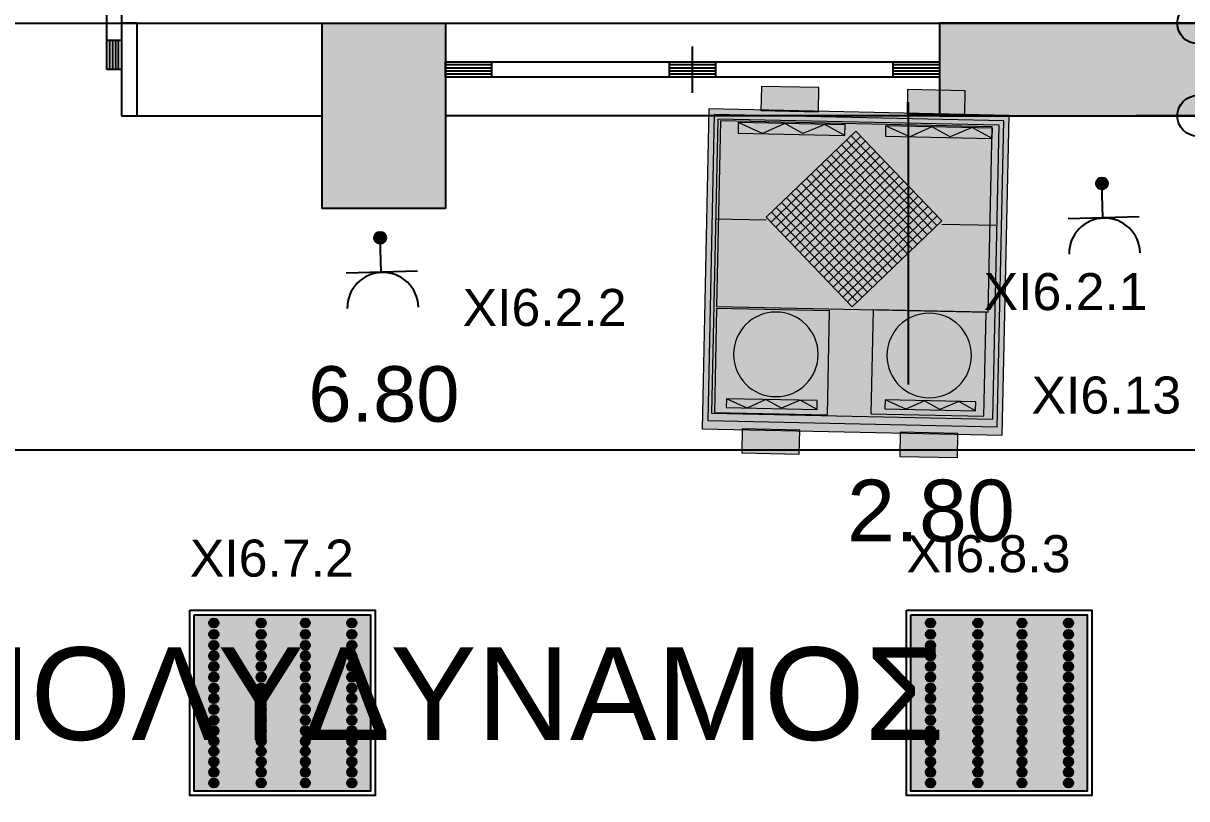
# Model space of a CAD drawing. Header units: metres. Extents: x 0 to 132, y -109 to 310.
# Drawn here: x 17.45 to 21.219, y 22.871 to 25.383 of the extents above; entities that cross this region are included whole.
import ezdxf
from ezdxf.enums import TextEntityAlignment as Align

# ---------------------------------------------------------------- set-up
doc = ezdxf.new("R2010")
doc.units = ezdxf.units.M
doc.header["$LTSCALE"] = 0.036
doc.linetypes.add('DASHDOTX2', pattern=[50.8, 25.4, -12.7, 0, -12.7])
doc.layers.get('0').update_dxf_attribs({"color": 252})
doc.layers.get('Defpoints').update_dxf_attribs({"color": 252})
for name, color, linetype in [('arxitektonika', 254, 'Continuous'), ('DIMBLK', 252, 'Continuous'), ('electext', 20, 'Continuous'), ('HLEK-SYMBOL', 3, 'Continuous'), ('HLEK_FL001_SYMBOLS', 230, 'Continuous'), ('mihanologika text', 20, 'Continuous'), ('Parathira', 252, 'Continuous'), ('SYMBOLA', 160, 'Continuous')]:
    doc.layers.add(name, color=color, linetype=linetype)
doc.layers.add('fan enallaktis', color=162, linetype='Continuous', lineweight=0)
doc.layers.add('fan enallaktis hatch', color=141, linetype='Continuous', lineweight=0)
doc.styles.add('COMU-N', font='arial.ttf')
doc.styles.get("Standard").update_dxf_attribs({"font": 'arial.ttf'})
doc.dimstyles.new('CADWDOT', dxfattribs={"dimscale": 0.1, "dimtxt": 1.8, "dimasz": 0.08, "dimexe": 2, "dimexo": 0, "dimgap": 0.09, "dimtad": 0, "dimrnd": 0.001, "dimzin": 0, "dimdsep": 46, "dimtxsty": 'Standard', "dimblk1": 'ARTDIM', "dimblk2": 'ARTDIM', "dimsah": 1, "dimcen": 0.09, "dimdle": 0.05, "dimse1": 1, "dimse2": 1, "dimadec": 0, "dimazin": 0, "dimtfac": 1, "dimtmove": 0, "dimatfit": 3, "dimldrblk": 'ARTDIM', "dimfxl": 2, "dimtvp": 0.9999, "dimtolj": 1, "dimtzin": 0, "dimarcsym": 0})

# ---------------------------------------------------------------- blocks, each defined once
blk = doc.blocks.new('A$C30105C54')
at = {"layer": 'Parathira'}
for p, q in [((0.05, 0.8), (0.05, -0.15)), ((0.0595, 0.705), (0.0595, 0.8)), ((0.069, 0.705), (0.069, 0.7998)), ((0.0785, 0.705), (0.0785, 0.7996)), ((0.088, 0.705), (0.088, 0.7992)), ((0.0975, -0.15), (0.0975, 0.7988)), ((1.9025, -0.15), (1.9025, 0.7988)), ((1.912, 0.705), (1.912, 0.7992)), ((1.9215, 0.705), (1.9215, 0.7996)), ((1.931, 0.705), (1.931, 0.7998)), ((1.9405, 0.705), (1.9405, 0.8)), ((1.95, 0.8), (1.95, -0.15)), ((0.0975, 0.705), (0.05, 0.705)), ((1.9025, 0.705), (1.95, 0.705)), ((0, 0), (0.05, 0)), ((0.05, 0), (0.05, -0.3)), ((1.95, 0), (1.95, -0.3)), ((2, 0), (1.95, 0)), ((0.0975, -0.055), (0.05, -0.055)), ((0.0595, -0.15), (0.0595, -0.055)), ((0.069, -0.15), (0.069, -0.055)), ((0.0785, -0.15), (0.0785, -0.055)), ((0.088, -0.15), (0.088, -0.055)), ((1.9025, -0.055), (1.95, -0.055)), ((1.912, -0.15), (1.912, -0.055)), ((1.9215, -0.15), (1.9215, -0.055)), ((1.931, -0.15), (1.931, -0.055)), ((1.9405, -0.15), (1.9405, -0.055)), ((0.05, -0.15), (0.0975, -0.15)), ((1.95, -0.15), (1.9025, -0.15)), ((0.05, -0.3), (0, -0.3)), ((1.95, -0.3), (2, -0.3))]:
    blk.add_line(p, q, dxfattribs=at)
for centre, start, end in [((0.05, -0.15), 0, 90), ((1.95, -0.15), 90, 180)]:
    blk.add_arc(centre, 0.95, start, end, dxfattribs=at)
blk = doc.blocks.new('ARTDIM')
at = {"layer": 'DIMBLK'}
for p, q in [((0, -24.9975), (0, 24.9975)), ((-24.9975, 0), (24.9975, 0))]:
    blk.add_line(p, q, dxfattribs=at)
blk.add_circle((0, 0), 8.25, dxfattribs=at)
blk = doc.blocks.new('*D300')
at = {"layer": 'arxitektonika', "color": 0, "lineweight": -2}
blk.add_line((15.2262, 24.0007), (22.0102, 24.0007), dxfattribs=at)
at = {"layer": 'Defpoints', "color": 0, "transparency": 16777216}
for p in [(15.2182, 25.083), (22.0182, 25.083), (22.0182, 24.0007)]:
    blk.add_point(p, dxfattribs=at)
at = {"layer": 'arxitektonika', "color": 0, "lineweight": -2, "xscale": 0.008, "yscale": 0.008, "zscale": 0.008, "rotation": 180}
blk.add_blockref('ARTDIM', (15.2182, 24.0007), dxfattribs=at)
at = {"layer": 'arxitektonika', "color": 0, "lineweight": -2, "xscale": 0.008, "yscale": 0.008, "zscale": 0.008}
blk.add_blockref('ARTDIM', (22.0182, 24.0007), dxfattribs=at)
at = {"layer": 'arxitektonika', "color": 0, "insert": (18.6182, 24.1807), "char_height": 0.18, "attachment_point": 5}
blk.add_mtext('\\A1;6.80', dxfattribs=at)
blk = doc.blocks.new('*D302')
at = {"layer": 'arxitektonika', "color": 0, "lineweight": -2}
for p, q in [((21.2544, 25.383), (21.2544, 25.9576)), ((21.2544, 25.091), (21.2544, 25.375))]:
    blk.add_line(p, q, dxfattribs=at)
at = {"layer": 'Defpoints', "color": 0, "transparency": 16777216}
for p in [(21.2544, 25.383), (21.4792, 25.383), (21.4792, 25.083)]:
    blk.add_point(p, dxfattribs=at)
at = {"layer": 'arxitektonika', "color": 0, "lineweight": -2, "xscale": 0.008, "yscale": 0.008, "zscale": 0.008}
for p, rotation in [((21.2544, 25.383), 90), ((21.2544, 25.083), 270)]:
    blk.add_blockref('ARTDIM', p, dxfattribs=dict(at, rotation=rotation))
at = {"layer": 'arxitektonika', "color": 0, "insert": (21.0745, 25.6743), "char_height": 0.18, "attachment_point": 5, "rotation": 90}
blk.add_mtext('\\A1;0.30', dxfattribs=at)
blk = doc.blocks.new('*D303')
at = {"layer": 'arxitektonika', "color": 0, "lineweight": -2}
blk.add_line((21.2544, 25.075), (21.2544, 17.891), dxfattribs=at)
at = {"layer": 'Defpoints', "color": 0, "transparency": 16777216}
for p in [(20.7292, 25.083), (20.6292, 17.883), (21.2544, 17.883)]:
    blk.add_point(p, dxfattribs=at)
at = {"layer": 'arxitektonika', "color": 0, "lineweight": -2, "xscale": 0.008, "yscale": 0.008, "zscale": 0.008}
for p, rotation in [((21.2544, 25.083), 90), ((21.2544, 17.883), 270)]:
    blk.add_blockref('ARTDIM', p, dxfattribs=dict(at, rotation=rotation))
at = {"layer": 'arxitektonika', "color": 0, "insert": (21.0745, 21.483), "char_height": 0.18, "attachment_point": 5, "rotation": 90}
blk.add_mtext('\\A1;7.20', dxfattribs=at)
blk = doc.blocks.new('gJ6_a14')
at = {"linetype": 'Continuous'}
for p, q in [((-0.1176, 0.1119), (0.113, 0.1119)), ((0, 0.1119), (0, 0))]:
    blk.add_line(p, q, dxfattribs=at)
blk.add_arc((-0.0023, 0.2279), 0.1153, 180, 358.9566, dxfattribs=at)
blk = doc.blocks.new('*X789')
at = {"color": 0}
for p, q in [((15.598, 2.587), (15.737, 2.727)), ((15.598, 2.622), (15.702, 2.727)), ((15.605, 2.559), (15.765, 2.719)), ((15.609, 2.652), (15.618, 2.66)), ((15.617, 2.536), (15.789, 2.707)), ((15.623, 2.665), (15.631, 2.674)), ((15.633, 2.516), (15.808, 2.691)), ((15.636, 2.678), (15.645, 2.687)), ((15.64, 2.647), (15.649, 2.656)), ((15.649, 2.691), (15.658, 2.7)), ((15.653, 2.501), (15.824, 2.672)), ((15.654, 2.66), (15.662, 2.669)), ((15.662, 2.705), (15.671, 2.714)), ((15.667, 2.674), (15.676, 2.683)), ((15.676, 2.718), (15.678, 2.721)), ((15.68, 2.687), (15.689, 2.696)), ((15.685, 2.656), (15.693, 2.665)), ((15.693, 2.7), (15.702, 2.709)), ((15.698, 2.669), (15.707, 2.678)), ((15.707, 2.714), (15.715, 2.722)), ((15.711, 2.683), (15.72, 2.691)), ((15.715, 2.652), (15.724, 2.66)), ((15.72, 2.727), (15.721, 2.728)), ((15.724, 2.696), (15.733, 2.705)), ((15.729, 2.665), (15.738, 2.674)), ((15.738, 2.709), (15.746, 2.718)), ((15.742, 2.678), (15.751, 2.687)), ((15.746, 2.647), (15.755, 2.656)), ((15.751, 2.722), (15.752, 2.724)), ((15.755, 2.691), (15.764, 2.7)), ((15.76, 2.66), (15.768, 2.669)), ((15.768, 2.705), (15.777, 2.714)), ((15.773, 2.674), (15.782, 2.683)), ((15.786, 2.687), (15.795, 2.696)), ((15.791, 2.656), (15.799, 2.665)), ((15.804, 2.669), (15.813, 2.678)), ((15.822, 2.652), (15.83, 2.66)), ((15.601, 2.607), (15.609, 2.616)), ((15.604, 2.646), (15.605, 2.647)), ((15.605, 2.577), (15.614, 2.585)), ((15.611, 2.547), (15.618, 2.554)), ((15.614, 2.621), (15.623, 2.63)), ((15.618, 2.59), (15.627, 2.599)), ((15.623, 2.559), (15.631, 2.568)), ((15.627, 2.634), (15.636, 2.643)), ((15.627, 2.528), (15.636, 2.537)), ((15.631, 2.603), (15.64, 2.612)), ((15.636, 2.572), (15.645, 2.581)), ((15.64, 2.541), (15.649, 2.55)), ((15.645, 2.616), (15.654, 2.625)), ((15.645, 2.51), (15.654, 2.519)), ((15.649, 2.585), (15.658, 2.594)), ((15.654, 2.554), (15.662, 2.563)), ((15.658, 2.63), (15.667, 2.638)), ((15.658, 2.523), (15.667, 2.532)), ((15.662, 2.599), (15.671, 2.607)), ((15.664, 2.494), (15.671, 2.501)), ((15.667, 2.568), (15.676, 2.577)), ((15.671, 2.643), (15.68, 2.652)), ((15.671, 2.537), (15.68, 2.546)), ((15.676, 2.489), (15.836, 2.648)), ((15.676, 2.612), (15.685, 2.621)), ((15.676, 2.506), (15.685, 2.515)), ((15.68, 2.581), (15.689, 2.59)), ((15.685, 2.55), (15.693, 2.559)), ((15.689, 2.625), (15.698, 2.634)), ((15.689, 2.519), (15.698, 2.528)), ((15.693, 2.594), (15.702, 2.603)), ((15.693, 2.488), (15.702, 2.497)), ((15.698, 2.563), (15.707, 2.572)), ((15.702, 2.638), (15.711, 2.647)), ((15.702, 2.532), (15.711, 2.541)), ((15.705, 2.482), (15.843, 2.62)), ((15.707, 2.607), (15.715, 2.616)), ((15.707, 2.501), (15.715, 2.51)), ((15.711, 2.577), (15.72, 2.585)), ((15.715, 2.546), (15.724, 2.554)), ((15.72, 2.621), (15.729, 2.63)), ((15.72, 2.515), (15.729, 2.523)), ((15.724, 2.59), (15.733, 2.599)), ((15.724, 2.484), (15.733, 2.493)), ((15.729, 2.559), (15.738, 2.568)), ((15.733, 2.634), (15.742, 2.643)), ((15.733, 2.528), (15.742, 2.537)), ((15.738, 2.603), (15.746, 2.612)), ((15.738, 2.497), (15.746, 2.506)), ((15.741, 2.482), (15.842, 2.584)), ((15.742, 2.572), (15.751, 2.581)), ((15.746, 2.541), (15.755, 2.55)), ((15.751, 2.616), (15.76, 2.625)), ((15.751, 2.51), (15.76, 2.519)), ((15.755, 2.585), (15.764, 2.594)), ((15.76, 2.554), (15.768, 2.563)), ((15.764, 2.63), (15.773, 2.638)), ((15.764, 2.523), (15.773, 2.532)), ((15.768, 2.599), (15.777, 2.607)), ((15.768, 2.493), (15.777, 2.501)), ((15.773, 2.568), (15.782, 2.577)), ((15.777, 2.643), (15.786, 2.652)), ((15.777, 2.537), (15.786, 2.546)), ((15.782, 2.612), (15.791, 2.621)), ((15.782, 2.506), (15.791, 2.515)), ((15.786, 2.581), (15.795, 2.59)), ((15.791, 2.55), (15.799, 2.559)), ((15.795, 2.625), (15.804, 2.634)), ((15.795, 2.519), (15.804, 2.528)), ((15.799, 2.594), (15.808, 2.603)), ((15.804, 2.563), (15.813, 2.572)), ((15.808, 2.638), (15.817, 2.647)), ((15.808, 2.532), (15.817, 2.541)), ((15.813, 2.607), (15.822, 2.616)), ((15.817, 2.577), (15.826, 2.585)), ((15.822, 2.546), (15.83, 2.554)), ((15.826, 2.621), (15.835, 2.63)), ((15.83, 2.59), (15.839, 2.599)), ((15.835, 2.559), (15.835, 2.56)), ((15.839, 2.634), (15.84, 2.635)), ((15.844, 2.603), (15.844, 2.603))]:
    blk.add_line(p, q, dxfattribs=at)
blk = doc.blocks.new('GJ6_A78')
at = {"layer": 'HLEK-SYMBOL', "color": 0, "linetype": 'Continuous'}
blk.add_circle((0, 0), 0.0989, dxfattribs=at)
at = {"layer": 'HLEK-SYMBOL', "color": 0, "xscale": 0.8, "yscale": 0.8, "zscale": 0.8}
blk.add_blockref('*X789', (-12.576, -2.084), dxfattribs=at)
blk = doc.blocks.new('priza')
at = {"layer": 'HLEK_FL001_SYMBOLS', "xscale": 0.1951472641207488, "yscale": 0.1951472641207488, "zscale": 0.1951472641207488}
blk.add_blockref('GJ6_A78', (87.4, -100.4953), dxfattribs=at)
at = {"layer": 'HLEK_FL001_SYMBOLS', "rotation": 180}
blk.add_blockref('gJ6_a14', (87.4, -100.4952), dxfattribs=at)
blk = doc.blocks.new('panel led 4x16W 60x60cm acrylic')
at = {"layer": 'HLEK_FL001_SYMBOLS', "linetype": 'Continuous', "lineweight": 0}
h = blk.add_hatch(color=201, dxfattribs=at)
h.dxf.hatch_style = 1
h.paths.add_polyline_path([(45.4184, 65.5575), (45.4184, 64.9863), (45.9896, 64.9863), (45.9896, 65.5575)])
h.paths.add_polyline_path([(45.6208, 65.3554, -1), (45.6508, 65.3554, -1)], flags=16)
h.paths.add_polyline_path([(45.6208, 65.3904, -1), (45.6508, 65.3904, -1)], flags=16)
h.paths.add_polyline_path([(45.7936, 65.3554, -1), (45.7636, 65.3554, -1)], flags=16)
h.paths.add_polyline_path([(45.7636, 65.3904, -1), (45.7936, 65.3904, -1)], flags=16)
h.paths.add_polyline_path([(45.6508, 65.3202, -1), (45.6208, 65.3202, -1)], flags=16)
h.paths.add_polyline_path([(45.7936, 65.3202, -1), (45.7636, 65.3202, -1)], flags=16)
h.paths.add_polyline_path([(45.6208, 65.4249, -1), (45.6508, 65.4249, -1)], flags=16)
h.paths.add_polyline_path([(45.7636, 65.4249, -1), (45.7936, 65.4249, -1)], flags=16)
h.paths.add_polyline_path([(45.6508, 65.2864, -1), (45.6208, 65.2864, -1)], flags=16)
h.paths.add_polyline_path([(45.7936, 65.2864, -1), (45.7636, 65.2864, -1)], flags=16)
h.paths.add_polyline_path([(45.6208, 65.4586, -1), (45.6508, 65.4586, -1)], flags=16)
h.paths.add_polyline_path([(45.7636, 65.4586, -1), (45.7936, 65.4586, -1)], flags=16)
h.paths.add_polyline_path([(45.6508, 65.2511, -1), (45.6208, 65.2511, -1)], flags=16)
h.paths.add_polyline_path([(45.7936, 65.2511, -1), (45.7636, 65.2511, -1)], flags=16)
h.paths.add_polyline_path([(45.6208, 65.4943, -1), (45.6508, 65.4943, -1)], flags=16)
h.paths.add_polyline_path([(45.7636, 65.4943, -1), (45.7936, 65.4943, -1)], flags=16)
h.paths.add_polyline_path([(45.6508, 65.2158, -1), (45.6208, 65.2158, -1)], flags=16)
h.paths.add_polyline_path([(45.7936, 65.2158, -1), (45.7636, 65.2158, -1)], flags=16)
h.paths.add_polyline_path([(45.6208, 65.531, -1), (45.6508, 65.531, -1)], flags=16)
h.paths.add_polyline_path([(45.7636, 65.531, -1), (45.7936, 65.531, -1)], flags=16)
h.paths.add_polyline_path([(45.6508, 65.1817, -1), (45.6208, 65.1817, -1)], flags=16)
h.paths.add_polyline_path([(45.7936, 65.1817, -1), (45.7636, 65.1817, -1)], flags=16)
h.paths.add_polyline_path([(45.4672, 65.3554, -1), (45.4972, 65.3554, -1)], flags=16)
h.paths.add_polyline_path([(45.4672, 65.3904, -1), (45.4972, 65.3904, -1)], flags=16)
h.paths.add_polyline_path([(45.4972, 65.3202, -1), (45.4672, 65.3202, -1)], flags=16)
h.paths.add_polyline_path([(45.6508, 65.1482, -1), (45.6208, 65.1482, -1)], flags=16)
h.paths.add_polyline_path([(45.9441, 65.3554, -1), (45.9141, 65.3554, -1)], flags=16)
h.paths.add_polyline_path([(45.9441, 65.3904, -1), (45.9141, 65.3904, -1)], flags=16)
h.paths.add_polyline_path([(45.7936, 65.1482, -1), (45.7636, 65.1482, -1)], flags=16)
h.paths.add_polyline_path([(45.4672, 65.4249, -1), (45.4972, 65.4249, -1)], flags=16)
h.paths.add_polyline_path([(45.9441, 65.3202, -1), (45.9141, 65.3202, -1)], flags=16)
h.paths.add_polyline_path([(45.4972, 65.2864, -1), (45.4672, 65.2864, -1)], flags=16)
h.paths.add_polyline_path([(45.9141, 65.4249, -1), (45.9441, 65.4249, -1)], flags=16)
h.paths.add_polyline_path([(45.9441, 65.2864, -1), (45.9141, 65.2864, -1)], flags=16)
h.paths.add_polyline_path([(45.4672, 65.4586, -1), (45.4972, 65.4586, -1)], flags=16)
h.paths.add_polyline_path([(45.9141, 65.4586, -1), (45.9441, 65.4586, -1)], flags=16)
h.paths.add_polyline_path([(45.4972, 65.2511, -1), (45.4672, 65.2511, -1)], flags=16)
h.paths.add_polyline_path([(45.9441, 65.2511, -1), (45.9141, 65.2511, -1)], flags=16)
h.paths.add_polyline_path([(45.4672, 65.4943, -1), (45.4972, 65.4943, -1)], flags=16)
h.paths.add_polyline_path([(45.6508, 65.1152, -1), (45.6208, 65.1152, -1)], flags=16)
h.paths.add_polyline_path([(45.7936, 65.1152, -1), (45.7636, 65.1152, -1)], flags=16)
h.paths.add_polyline_path([(45.9141, 65.4943, -1), (45.9441, 65.4943, -1)], flags=16)
h.paths.add_polyline_path([(45.4972, 65.2158, -1), (45.4672, 65.2158, -1)], flags=16)
h.paths.add_polyline_path([(45.9441, 65.2158, -1), (45.9141, 65.2158, -1)], flags=16)
h.paths.add_polyline_path([(45.4672, 65.531, -1), (45.4972, 65.531, -1)], flags=16)
h.paths.add_polyline_path([(45.9141, 65.531, -1), (45.9441, 65.531, -1)], flags=16)
h.paths.add_polyline_path([(45.4972, 65.1817, -1), (45.4672, 65.1817, -1)], flags=16)
h.paths.add_polyline_path([(45.9441, 65.1817, -1), (45.9141, 65.1817, -1)], flags=16)
h.paths.add_polyline_path([(45.6508, 65.0811, -1), (45.6208, 65.0811, -1)], flags=16)
h.paths.add_polyline_path([(45.7936, 65.0811, -1), (45.7636, 65.0811, -1)], flags=16)
h.paths.add_polyline_path([(45.4972, 65.1482, -1), (45.4672, 65.1482, -1)], flags=16)
h.paths.add_polyline_path([(45.9441, 65.1482, -1), (45.9141, 65.1482, -1)], flags=16)
h.paths.add_polyline_path([(45.6508, 65.048, -1), (45.6208, 65.048, -1)], flags=16)
h.paths.add_polyline_path([(45.7936, 65.048, -1), (45.7636, 65.048, -1)], flags=16)
h.paths.add_polyline_path([(45.4972, 65.1152, -1), (45.4672, 65.1152, -1)], flags=16)
h.paths.add_polyline_path([(45.9441, 65.1152, -1), (45.9141, 65.1152, -1)], flags=16)
h.paths.add_polyline_path([(45.6508, 65.0128, -1), (45.6208, 65.0128, -1)], flags=16)
h.paths.add_polyline_path([(45.4972, 65.0811, -1), (45.4672, 65.0811, -1)], flags=16)
h.paths.add_polyline_path([(45.7936, 65.0128, -1), (45.7636, 65.0128, -1)], flags=16)
h.paths.add_polyline_path([(45.9441, 65.0811, -1), (45.9141, 65.0811, -1)], flags=16)
h.paths.add_polyline_path([(45.4972, 65.048, -1), (45.4672, 65.048, -1)], flags=16)
h.paths.add_polyline_path([(45.9441, 65.048, -1), (45.9141, 65.048, -1)], flags=16)
h.paths.add_polyline_path([(45.4972, 65.0128, -1), (45.4672, 65.0128, -1)], flags=16)
h.paths.add_polyline_path([(45.9441, 65.0128, -1), (45.9141, 65.0128, -1)], flags=16)
h = blk.add_hatch(color=11, dxfattribs=at)
h.dxf.hatch_style = 1
h.paths.add_polyline_path([(45.4972, 65.531, 1), (45.4672, 65.531, 1)])
h = blk.add_hatch(color=11, dxfattribs=at)
h.dxf.hatch_style = 1
h.paths.add_polyline_path([(45.4972, 65.4943, 1), (45.4672, 65.4943, 1)])
h = blk.add_hatch(color=11, dxfattribs=at)
h.dxf.hatch_style = 1
h.paths.add_polyline_path([(45.6508, 65.531, 1), (45.6208, 65.531, 1)])
h = blk.add_hatch(color=11, dxfattribs=at)
h.dxf.hatch_style = 1
h.paths.add_polyline_path([(45.6508, 65.4943, 1), (45.6208, 65.4943, 1)])
h = blk.add_hatch(color=11, dxfattribs=at)
h.dxf.hatch_style = 1
h.paths.add_polyline_path([(45.7936, 65.531, 1), (45.7636, 65.531, 1)])
h = blk.add_hatch(color=11, dxfattribs=at)
h.dxf.hatch_style = 1
h.paths.add_polyline_path([(45.7936, 65.4943, 1), (45.7636, 65.4943, 1)])
h = blk.add_hatch(color=11, dxfattribs=at)
h.dxf.hatch_style = 1
h.paths.add_polyline_path([(45.9441, 65.531, 1), (45.9141, 65.531, 1)])
h = blk.add_hatch(color=11, dxfattribs=at)
h.dxf.hatch_style = 1
h.paths.add_polyline_path([(45.9441, 65.4943, 1), (45.9141, 65.4943, 1)])
h = blk.add_hatch(color=11, dxfattribs=at)
h.dxf.hatch_style = 1
h.paths.add_polyline_path([(45.4972, 65.4586, 1), (45.4672, 65.4586, 1)])
h = blk.add_hatch(color=11, dxfattribs=at)
h.dxf.hatch_style = 1
h.paths.add_polyline_path([(45.6508, 65.4586, 1), (45.6208, 65.4586, 1)])
h = blk.add_hatch(color=11, dxfattribs=at)
h.dxf.hatch_style = 1
h.paths.add_polyline_path([(45.7936, 65.4586, 1), (45.7636, 65.4586, 1)])
h = blk.add_hatch(color=11, dxfattribs=at)
h.dxf.hatch_style = 1
h.paths.add_polyline_path([(45.9441, 65.4586, 1), (45.9141, 65.4586, 1)])
h = blk.add_hatch(color=11, dxfattribs=at)
h.dxf.hatch_style = 1
h.paths.add_polyline_path([(45.4972, 65.4249, 1), (45.4672, 65.4249, 1)])
h = blk.add_hatch(color=11, dxfattribs=at)
h.dxf.hatch_style = 1
h.paths.add_polyline_path([(45.6508, 65.4249, 1), (45.6208, 65.4249, 1)])
h = blk.add_hatch(color=11, dxfattribs=at)
h.dxf.hatch_style = 1
h.paths.add_polyline_path([(45.7936, 65.4249, 1), (45.7636, 65.4249, 1)])
h = blk.add_hatch(color=11, dxfattribs=at)
h.dxf.hatch_style = 1
h.paths.add_polyline_path([(45.9441, 65.4249, 1), (45.9141, 65.4249, 1)])
h = blk.add_hatch(color=11, dxfattribs=at)
h.dxf.hatch_style = 1
h.paths.add_polyline_path([(45.4972, 65.3904, 1), (45.4672, 65.3904, 1)])
h = blk.add_hatch(color=11, dxfattribs=at)
h.dxf.hatch_style = 1
h.paths.add_polyline_path([(45.6508, 65.3904, 1), (45.6208, 65.3904, 1)])
h = blk.add_hatch(color=11, dxfattribs=at)
h.dxf.hatch_style = 1
h.paths.add_polyline_path([(45.7936, 65.3904, 1), (45.7636, 65.3904, 1)])
h = blk.add_hatch(color=11, dxfattribs=at)
h.dxf.hatch_style = 1
h.paths.add_polyline_path([(45.9441, 65.3904, 1), (45.9141, 65.3904, 1)])
h = blk.add_hatch(color=11, dxfattribs=at)
h.dxf.hatch_style = 1
h.paths.add_polyline_path([(45.4972, 65.3554, 1), (45.4672, 65.3554, 1)])
h = blk.add_hatch(color=11, dxfattribs=at)
h.dxf.hatch_style = 1
h.paths.add_polyline_path([(45.6508, 65.3554, 1), (45.6208, 65.3554, 1)])
h = blk.add_hatch(color=11, dxfattribs=at)
h.dxf.hatch_style = 1
h.paths.add_polyline_path([(45.7936, 65.3554, 1), (45.7636, 65.3554, 1)])
h = blk.add_hatch(color=11, dxfattribs=at)
h.dxf.hatch_style = 1
h.paths.add_polyline_path([(45.9441, 65.3554, 1), (45.9141, 65.3554, 1)])
h = blk.add_hatch(color=11, dxfattribs=at)
h.dxf.hatch_style = 1
h.paths.add_polyline_path([(45.4972, 65.3202, 1), (45.4672, 65.3202, 1)])
h = blk.add_hatch(color=11, dxfattribs=at)
h.dxf.hatch_style = 1
h.paths.add_polyline_path([(45.6508, 65.3202, 1), (45.6208, 65.3202, 1)])
h = blk.add_hatch(color=11, dxfattribs=at)
h.dxf.hatch_style = 1
h.paths.add_polyline_path([(45.7936, 65.3202, 1), (45.7636, 65.3202, 1)])
h = blk.add_hatch(color=11, dxfattribs=at)
h.dxf.hatch_style = 1
h.paths.add_polyline_path([(45.9441, 65.3202, 1), (45.9141, 65.3202, 1)])
h = blk.add_hatch(color=11, dxfattribs=at)
h.dxf.hatch_style = 1
h.paths.add_polyline_path([(45.4972, 65.2864, 1), (45.4672, 65.2864, 1)])
h = blk.add_hatch(color=11, dxfattribs=at)
h.dxf.hatch_style = 1
h.paths.add_polyline_path([(45.6508, 65.2864, 1), (45.6208, 65.2864, 1)])
h = blk.add_hatch(color=11, dxfattribs=at)
h.dxf.hatch_style = 1
h.paths.add_polyline_path([(45.7936, 65.2864, 1), (45.7636, 65.2864, 1)])
h = blk.add_hatch(color=11, dxfattribs=at)
h.dxf.hatch_style = 1
h.paths.add_polyline_path([(45.9441, 65.2864, 1), (45.9141, 65.2864, 1)])
h = blk.add_hatch(color=11, dxfattribs=at)
h.dxf.hatch_style = 1
h.paths.add_polyline_path([(45.4972, 65.2511, 1), (45.4672, 65.2511, 1)])
h = blk.add_hatch(color=11, dxfattribs=at)
h.dxf.hatch_style = 1
h.paths.add_polyline_path([(45.6508, 65.2511, 1), (45.6208, 65.2511, 1)])
h = blk.add_hatch(color=11, dxfattribs=at)
h.dxf.hatch_style = 1
h.paths.add_polyline_path([(45.7936, 65.2511, 1), (45.7636, 65.2511, 1)])
h = blk.add_hatch(color=11, dxfattribs=at)
h.dxf.hatch_style = 1
h.paths.add_polyline_path([(45.9441, 65.2511, 1), (45.9141, 65.2511, 1)])
h = blk.add_hatch(color=11, dxfattribs=at)
h.dxf.hatch_style = 1
h.paths.add_polyline_path([(45.4972, 65.2158, 1), (45.4672, 65.2158, 1)])
h = blk.add_hatch(color=11, dxfattribs=at)
h.dxf.hatch_style = 1
h.paths.add_polyline_path([(45.6508, 65.2158, 1), (45.6208, 65.2158, 1)])
h = blk.add_hatch(color=11, dxfattribs=at)
h.dxf.hatch_style = 1
h.paths.add_polyline_path([(45.7936, 65.2158, 1), (45.7636, 65.2158, 1)])
h = blk.add_hatch(color=11, dxfattribs=at)
h.dxf.hatch_style = 1
h.paths.add_polyline_path([(45.9441, 65.2158, 1), (45.9141, 65.2158, 1)])
h = blk.add_hatch(color=11, dxfattribs=at)
h.dxf.hatch_style = 1
h.paths.add_polyline_path([(45.4972, 65.1817, 1), (45.4672, 65.1817, 1)])
h = blk.add_hatch(color=11, dxfattribs=at)
h.dxf.hatch_style = 1
h.paths.add_polyline_path([(45.6508, 65.1817, 1), (45.6208, 65.1817, 1)])
h = blk.add_hatch(color=11, dxfattribs=at)
h.dxf.hatch_style = 1
h.paths.add_polyline_path([(45.7936, 65.1817, 1), (45.7636, 65.1817, 1)])
h = blk.add_hatch(color=11, dxfattribs=at)
h.dxf.hatch_style = 1
h.paths.add_polyline_path([(45.9441, 65.1817, 1), (45.9141, 65.1817, 1)])
h = blk.add_hatch(color=11, dxfattribs=at)
h.dxf.hatch_style = 1
h.paths.add_polyline_path([(45.4972, 65.1482, 1), (45.4672, 65.1482, 1)])
h = blk.add_hatch(color=11, dxfattribs=at)
h.dxf.hatch_style = 1
h.paths.add_polyline_path([(45.6508, 65.1482, 1), (45.6208, 65.1482, 1)])
h = blk.add_hatch(color=11, dxfattribs=at)
h.dxf.hatch_style = 1
h.paths.add_polyline_path([(45.7936, 65.1482, 1), (45.7636, 65.1482, 1)])
h = blk.add_hatch(color=11, dxfattribs=at)
h.dxf.hatch_style = 1
h.paths.add_polyline_path([(45.9441, 65.1482, 1), (45.9141, 65.1482, 1)])
h = blk.add_hatch(color=11, dxfattribs=at)
h.dxf.hatch_style = 1
h.paths.add_polyline_path([(45.4972, 65.1152, 1), (45.4672, 65.1152, 1)])
h = blk.add_hatch(color=11, dxfattribs=at)
h.dxf.hatch_style = 1
h.paths.add_polyline_path([(45.4972, 65.0811, 1), (45.4672, 65.0811, 1)])
h = blk.add_hatch(color=11, dxfattribs=at)
h.dxf.hatch_style = 1
h.paths.add_polyline_path([(45.6508, 65.1152, 1), (45.6208, 65.1152, 1)])
h = blk.add_hatch(color=11, dxfattribs=at)
h.dxf.hatch_style = 1
h.paths.add_polyline_path([(45.6508, 65.0811, 1), (45.6208, 65.0811, 1)])
h = blk.add_hatch(color=11, dxfattribs=at)
h.dxf.hatch_style = 1
h.paths.add_polyline_path([(45.7936, 65.1152, 1), (45.7636, 65.1152, 1)])
h = blk.add_hatch(color=11, dxfattribs=at)
h.dxf.hatch_style = 1
h.paths.add_polyline_path([(45.7936, 65.0811, 1), (45.7636, 65.0811, 1)])
h = blk.add_hatch(color=11, dxfattribs=at)
h.dxf.hatch_style = 1
h.paths.add_polyline_path([(45.9441, 65.1152, 1), (45.9141, 65.1152, 1)])
h = blk.add_hatch(color=11, dxfattribs=at)
h.dxf.hatch_style = 1
h.paths.add_polyline_path([(45.9441, 65.0811, 1), (45.9141, 65.0811, 1)])
h = blk.add_hatch(color=11, dxfattribs=at)
h.dxf.hatch_style = 1
h.paths.add_polyline_path([(45.4972, 65.048, 1), (45.4672, 65.048, 1)])
h = blk.add_hatch(color=11, dxfattribs=at)
h.dxf.hatch_style = 1
h.paths.add_polyline_path([(45.6508, 65.048, 1), (45.6208, 65.048, 1)])
h = blk.add_hatch(color=11, dxfattribs=at)
h.dxf.hatch_style = 1
h.paths.add_polyline_path([(45.7936, 65.048, 1), (45.7636, 65.048, 1)])
h = blk.add_hatch(color=11, dxfattribs=at)
h.dxf.hatch_style = 1
h.paths.add_polyline_path([(45.9441, 65.048, 1), (45.9141, 65.048, 1)])
h = blk.add_hatch(color=11, dxfattribs=at)
h.dxf.hatch_style = 1
h.paths.add_polyline_path([(45.4972, 65.0128, 1), (45.4672, 65.0128, 1)])
h = blk.add_hatch(color=11, dxfattribs=at)
h.dxf.hatch_style = 1
h.paths.add_polyline_path([(45.6508, 65.0128, 1), (45.6208, 65.0128, 1)])
h = blk.add_hatch(color=11, dxfattribs=at)
h.dxf.hatch_style = 1
h.paths.add_polyline_path([(45.7936, 65.0128, 1), (45.7636, 65.0128, 1)])
h = blk.add_hatch(color=11, dxfattribs=at)
h.dxf.hatch_style = 1
h.paths.add_polyline_path([(45.9441, 65.0128, 1), (45.9141, 65.0128, 1)])
at = {"layer": 'HLEK_FL001_SYMBOLS'}
for points in [[(45.4043, 65.5722), (46.0043, 65.5722), (46.0043, 64.9722), (45.4043, 64.9722)], [(45.4184, 65.5575), (45.9896, 65.5575), (45.9896, 64.9863), (45.4184, 64.9863)]]:
    blk.add_lwpolyline(points, close=True, dxfattribs=at)
for centre in [(45.4822, 65.531), (45.4822, 65.4943), (45.6358, 65.531), (45.6358, 65.4943), (45.7786, 65.531), (45.7786, 65.4943), (45.9291, 65.531), (45.9291, 65.4943), (45.4822, 65.4586), (45.6358, 65.4586), (45.7786, 65.4586), (45.9291, 65.4586), (45.4822, 65.4249), (45.6358, 65.4249), (45.7786, 65.4249), (45.9291, 65.4249), (45.4822, 65.3904), (45.6358, 65.3904), (45.7786, 65.3904), (45.9291, 65.3904), (45.4822, 65.3554), (45.6358, 65.3554), (45.7786, 65.3554), (45.9291, 65.3554), (45.4822, 65.3202), (45.6358, 65.3202), (45.7786, 65.3202), (45.9291, 65.3202), (45.4822, 65.2864), (45.6358, 65.2864), (45.7786, 65.2864), (45.9291, 65.2864), (45.4822, 65.2511), (45.6358, 65.2511), (45.7786, 65.2511), (45.9291, 65.2511), (45.4822, 65.2158), (45.6358, 65.2158), (45.7786, 65.2158), (45.9291, 65.2158), (45.4822, 65.1817), (45.6358, 65.1817), (45.7786, 65.1817), (45.9291, 65.1817), (45.4822, 65.1482), (45.6358, 65.1482), (45.7786, 65.1482), (45.9291, 65.1482), (45.4822, 65.1152), (45.4822, 65.0811), (45.6358, 65.1152), (45.6358, 65.0811), (45.7786, 65.1152), (45.7786, 65.0811), (45.9291, 65.1152), (45.9291, 65.0811), (45.4822, 65.048), (45.6358, 65.048), (45.7786, 65.048), (45.9291, 65.048), (45.4822, 65.0128), (45.6358, 65.0128), (45.7786, 65.0128), (45.9291, 65.0128)]:
    blk.add_circle(centre, 0.015, dxfattribs=at)
blk = doc.blocks.new('gY1_a36')
at = {"layer": 'SYMBOLA', "color": 0}
blk.add_solid([(0.15, 0.075), (0.15, -0.075), (0, 0)], dxfattribs=at)
blk = doc.blocks.new('gY1_a40')
at = {"layer": 'SYMBOLA'}
for points in [[(0.15, 0.075), (0.15, -0.075), (0, 0)], [(0.0099, 0), (0.3099, 0.075), (0.2849, 0)], [(0.3099, -0.075), (0.2849, 0), (0.0099, 0)]]:
    blk.add_solid(points, dxfattribs=at)
blk = doc.blocks.new('fan enallaktis')
at = {"layer": 'fan enallaktis hatch'}
for points in [[(-1.2878, 0.0641), (-0.0609, 0.0641), (-0.0609, 1.2155), (-1.2878, 1.2155), (-1.2878, 1.0449), (-1.2842, 1.0449), (-1.2842, 0.824), (-1.2878, 0.824)], [(-1.2878, 0.439), (-1.2842, 0.439), (-1.2842, 0.2181), (-1.2878, 0.2181), (-1.2878, 0.0641), (-0.0609, 0.0641), (-0.0609, 1.2155), (-1.2878, 1.2155)], [(-1.2878, 0.0641), (-0.0609, 0.0641), (-0.0609, 0.824), (-0.0627, 0.824), (-0.0627, 1.0449), (-0.0609, 1.0449), (-0.0609, 1.2155), (-1.2878, 1.2155)], [(-1.2878, 0.0641), (-0.0609, 0.0641), (-0.0609, 0.263), (-0.0627, 0.263), (-0.0627, 0.4839), (-0.0609, 0.4839), (-0.0609, 1.2155), (-1.2878, 1.2155)], [(-1.2878, 0.0641), (-0.0609, 0.0641), (-0.0609, 0.824), (-0.0627, 0.824), (-0.0627, 1.0449), (-0.0609, 1.0449), (-0.0609, 1.2155), (-1.2878, 1.2155)], [(-1.2878, 0.0641), (-0.0609, 0.0641), (-0.0609, 1.2155), (-1.2878, 1.2155), (-1.2878, 1.0449), (-1.2842, 1.0449), (-1.2842, 0.824), (-1.2878, 0.824)], [(-0.151, 0.8366), (-0.1107, 0.9204), (-0.1476, 0.9909), (-0.1107, 1.0748), (-0.1503, 1.1507), (-0.151, 1.1507)], [(-0.1107, 1.0748), (-0.1107, 1.1507), (-0.1503, 1.1507)], [(-1.1961, 0.8431), (-1.1619, 0.9144), (-1.1933, 0.9743), (-1.1619, 1.0456), (-1.1961, 1.1112)], [(-1.1619, 1.0456), (-1.1619, 1.1112), (-1.1961, 1.1112)], [(-0.8257, 0.9287, 1), (-1.1502, 0.9287, 1)], [(-0.1107, 1.0748), (-0.1476, 0.9909), (-0.1107, 0.9204)], [(-1.2878, 1.0449), (-1.377, 1.0449), (-1.377, 0.824), (-1.2878, 0.824)], [(-1.1933, 0.9743), (-1.1619, 0.9144), (-1.1619, 1.0456)], [(-0.0609, 0.824), (0.0301, 0.824), (0.0301, 1.0449), (-0.0609, 1.0449)], [(-1.1619, 0.9144), (-1.1961, 0.8431), (-1.1619, 0.7633)], [(-0.1107, 0.9204), (-0.151, 0.8366), (-0.1107, 0.7426)], [(-1.1961, 0.7633), (-1.1619, 0.7633), (-1.1961, 0.8431)], [(-0.151, 0.8366), (-0.151, 0.7426), (-0.1107, 0.7426)], [(-0.151, 0.2717), (-0.1107, 0.3556), (-0.1476, 0.426), (-0.1107, 0.5099), (-0.151, 0.5871)], [(-0.1107, 0.5871), (-0.151, 0.5871), (-0.1107, 0.5099)], [(-0.1107, 0.5099), (-0.1476, 0.426), (-0.1107, 0.3556)], [(-0.0609, 0.263), (0.0301, 0.263), (0.0301, 0.4839), (-0.0609, 0.4839)], [(-1.2878, 0.439), (-1.377, 0.439), (-1.377, 0.2181), (-1.2878, 0.2181)], [(-0.1107, 0.1778), (-0.1107, 0.3556), (-0.151, 0.2717)], [(-0.151, 0.1778), (-0.1107, 0.1778), (-0.151, 0.2717)]]:
    blk.add_hatch(color=256, dxfattribs=at).paths.add_polyline_path(points)
h = blk.add_hatch(color=256, dxfattribs=at)
h.paths.add_polyline_path([(-1.2878, 1.0449), (-1.2842, 1.0449), (-1.2842, 0.824), (-1.2878, 0.824), (-1.2878, 0.439), (-1.2842, 0.439), (-1.2842, 0.2181), (-1.2878, 0.2181), (-1.2878, 0.0641), (-0.0609, 0.0641), (-0.0609, 0.263), (-0.0627, 0.263), (-0.0627, 0.4839), (-0.0609, 0.4839), (-0.0609, 0.824), (-0.0627, 0.824), (-0.0627, 1.0449), (-0.0609, 1.0449), (-0.0609, 1.2155), (-1.2878, 1.2155)])
h.paths.add_polyline_path([(-1.2551, 0.0851), (-0.0819, 0.0851), (-0.0819, 1.1956), (-1.2551, 1.1956)], flags=16)
h.paths.add_polyline_path([(-1.2265, 1.178), (-0.0987, 1.178), (-0.0987, 0.0995), (-1.2265, 0.0995)], flags=0)
h.paths.add_polyline_path([(-1.2161, 1.1431), (-0.8172, 1.1431), (-0.8172, 1.1507), (-0.151, 1.1507), (-0.151, 1.1519), (-0.1058, 1.1519), (-0.1058, 0.1091), (-0.8172, 0.1091), (-0.8172, 0.7097), (-1.2161, 0.7097)], flags=0)
h.paths.add_polyline_path([(-1.1961, 1.1112), (-1.1619, 1.1112), (-1.1619, 0.7633), (-1.1961, 0.7633)], flags=0)
h.paths.add_polyline_path([(-0.8257, 0.9287, -1), (-1.1502, 0.9287, -1)], flags=0)
h.paths.add_polyline_path([(-1.0821, 1.0511), (-0.8379, 0.929), (-1.0821, 0.8069)], flags=0)
h.paths.add_polyline_path([(-1.2243, 0.5433), (-0.825, 0.5433), (-0.825, 0.1098), (-1.2243, 0.1098)], flags=0)
h.paths.add_polyline_path([(-1.2043, 0.5031), (-1.1701, 0.5031), (-1.1701, 0.1552), (-1.2043, 0.1552)], flags=0)
h.paths.add_polyline_path([(-0.8339, 0.3409, -1), (-1.1583, 0.3409, -1)], flags=0)
h.paths.add_polyline_path([(-0.4706, 0.966), (-0.1336, 0.629), (-0.4706, 0.292), (-0.8077, 0.629)], flags=0)
h.paths.add_polyline_path([(-0.7696, 0.6299), (-0.4704, 0.9291), (-0.1713, 0.6299), (-0.4704, 0.3308)], flags=0)
h.paths.add_polyline_path([(-0.7338, 0.6309), (-0.4704, 0.8942), (-0.2071, 0.6309), (-0.4704, 0.3676)], flags=0)
h.paths.add_polyline_path([(-0.6954, 0.6324), (-0.4704, 0.8574), (-0.2455, 0.6324), (-0.4704, 0.4075)], flags=0)
h.paths.add_polyline_path([(-0.657, 0.6309), (-0.4704, 0.8175), (-0.2838, 0.6309), (-0.4704, 0.4443)], flags=0)
h.paths.add_polyline_path([(-0.6204, 0.6307), (-0.4704, 0.7807), (-0.3205, 0.6307), (-0.4704, 0.4807)], flags=0)
h.paths.add_polyline_path([(-0.5838, 0.6309), (-0.4704, 0.7442), (-0.3571, 0.6309), (-0.4704, 0.5176)], flags=0)
h.paths.add_polyline_path([(-0.5454, 0.6324), (-0.4704, 0.7074), (-0.3955, 0.6324), (-0.4704, 0.5574)], flags=0)
h.paths.add_polyline_path([(-0.5071, 0.6309), (-0.4704, 0.6675), (-0.4338, 0.6309), (-0.4704, 0.5943)], flags=0)
h.paths.add_polyline_path([(-0.9019, 0.4626), (-0.9019, 0.2185), (-1.1461, 0.3405)], flags=0)
h.paths.add_polyline_path([(-0.151, 0.5871), (-0.1107, 0.5871), (-0.1107, 0.1778), (-0.151, 0.1778)], flags=0)
h = blk.add_hatch(color=256, dxfattribs=at)
h.paths.add_polyline_path([(-1.2161, 0.7097), (-1.2161, 1.1431), (-0.8172, 1.1431), (-0.8172, 1.1507), (-0.151, 1.1507), (-0.151, 1.1519), (-0.1107, 1.1519), (-0.1107, 1.1507), (-0.1058, 1.1507), (-0.1058, 0.1091), (-0.4829, 0.1091), (-0.4829, 0.0995), (-0.0987, 0.0995), (-0.0987, 1.178), (-1.2265, 1.178), (-1.2265, 0.0995), (-0.4829, 0.0995), (-0.4829, 0.1091), (-0.8172, 0.1091), (-0.8172, 0.7097)])
h.paths.add_polyline_path([(-0.825, 0.5433), (-0.825, 0.1098), (-1.2243, 0.1098), (-1.2243, 0.5433)], flags=16)
h.paths.add_polyline_path([(-1.1701, 0.5031), (-1.1701, 0.1552), (-1.2043, 0.1552), (-1.2043, 0.5031)], flags=0)
h.paths.add_polyline_path([(-0.8339, 0.3409, -1), (-1.1583, 0.3409, -1)], flags=0)
h.paths.add_polyline_path([(-0.9019, 0.4626), (-0.9019, 0.2185), (-1.1461, 0.3405)], flags=0)
h = blk.add_hatch(color=256, dxfattribs=at)
h.paths.add_polyline_path([(-0.8172, 0.1091), (-0.1058, 0.1091), (-0.1058, 1.1507), (-0.8168, 1.1507), (-0.8168, 0.7097), (-0.8172, 0.7097)])
h.paths.add_polyline_path([(-0.8257, 0.9287, 1), (-1.1502, 0.9287, 1)])
h.paths.add_polyline_path([(-0.8379, 0.929), (-1.0821, 0.8069), (-1.0821, 1.0511)], flags=16)
h.paths.add_polyline_path([(-1.1619, 1.1112), (-1.1619, 0.7633), (-1.1961, 0.7633), (-1.1961, 1.1112)])
h = blk.add_hatch(color=256, dxfattribs=at)
h.paths.add_polyline_path([(-0.8168, 1.1507), (-0.8168, 0.7097), (-0.8172, 0.7097), (-0.8172, 0.1091), (-0.1058, 0.1091), (-0.1058, 0.7426), (-0.151, 0.7426), (-0.151, 1.1507)])
h.paths.add_polyline_path([(-0.4706, 0.966), (-0.1336, 0.629), (-0.4706, 0.292), (-0.8077, 0.629)], flags=16)
h.paths.add_polyline_path([(-0.4704, 0.9291), (-0.1713, 0.6299), (-0.4704, 0.3308), (-0.7696, 0.6299)], flags=0)
h.paths.add_polyline_path([(-0.4704, 0.8942), (-0.2071, 0.6309), (-0.4704, 0.3676), (-0.7338, 0.6309)], flags=0)
h.paths.add_polyline_path([(-0.2455, 0.6324), (-0.4704, 0.4075), (-0.6954, 0.6324), (-0.4704, 0.8574)], flags=0)
h.paths.add_polyline_path([(-0.2838, 0.6309), (-0.4704, 0.4443), (-0.657, 0.6309), (-0.4704, 0.8175)], flags=0)
h.paths.add_polyline_path([(-0.3205, 0.6307), (-0.4704, 0.4807), (-0.6204, 0.6307), (-0.4704, 0.7807)], flags=0)
h.paths.add_polyline_path([(-0.3571, 0.6309), (-0.4704, 0.5176), (-0.5838, 0.6309), (-0.4704, 0.7442)], flags=0)
h.paths.add_polyline_path([(-0.3955, 0.6324), (-0.4704, 0.5574), (-0.5454, 0.6324), (-0.4704, 0.7074)], flags=0)
h.paths.add_polyline_path([(-0.4338, 0.6309), (-0.4704, 0.5943), (-0.5071, 0.6309), (-0.4704, 0.6675)], flags=0)
h.paths.add_polyline_path([(-0.151, 0.5871), (-0.1107, 0.5871), (-0.1107, 0.1778), (-0.151, 0.1778)], flags=16)
h = blk.add_hatch(color=256, dxfattribs=at)
h.paths.add_polyline_path([(-1.2243, 0.1098), (-0.825, 0.1098), (-0.825, 0.5433), (-1.2243, 0.5433)])
h.paths.add_polyline_path([(-0.8339, 0.3409, 1), (-1.1583, 0.3409, 1)], flags=16)
h.paths.add_polyline_path([(-1.1461, 0.3405), (-0.9019, 0.4626), (-0.9019, 0.2185)], flags=0)
at = {"layer": 'fan enallaktis'}
for p, q in [((-0.4829, 0.966), (-0.4829, 1.173)), ((-0.151, 1.1519), (-0.1107, 1.0748)), ((-1.1961, 1.1112), (-1.1619, 1.0456)), ((-0.1107, 1.0748), (-0.1476, 0.9909)), ((-1.1619, 1.0456), (-1.1933, 0.9743)), ((-0.1476, 0.9909), (-0.1107, 0.9204)), ((-1.1933, 0.9743), (-1.1619, 0.9144)), ((-0.7877, 0.6119), (-0.4516, 0.9479)), ((-0.4883, 0.947), (-0.1522, 0.6109)), ((-1.1619, 0.9144), (-1.1961, 0.8431)), ((-0.7702, 0.5944), (-0.4342, 0.9305)), ((-0.7518, 0.576), (-0.4157, 0.9121)), ((-0.7319, 0.5561), (-0.3958, 0.8921)), ((-0.5241, 0.9111), (-0.1881, 0.575)), ((-0.5057, 0.9295), (-0.1697, 0.5934)), ((-0.1107, 0.9204), (-0.151, 0.8366)), ((-0.7135, 0.5376), (-0.3774, 0.8737)), ((-0.6953, 0.5194), (-0.3592, 0.8555)), ((-0.5807, 0.8545), (-0.2446, 0.5185)), ((-0.5625, 0.8727), (-0.2264, 0.5367)), ((-0.5441, 0.8912), (-0.208, 0.5551)), ((-1.1961, 0.8431), (-1.1619, 0.7633)), ((-0.6768, 0.501), (-0.3408, 0.8371)), ((-0.6569, 0.4811), (-0.3208, 0.8171)), ((-0.6191, 0.8162), (-0.283, 0.4801)), ((-0.5991, 0.8361), (-0.2631, 0.5)), ((-0.151, 0.8366), (-0.1107, 0.7426)), ((-0.6741, 0.7611), (-0.338, 0.4251)), ((-0.6557, 0.7795), (-0.3196, 0.4435)), ((-0.6385, 0.4627), (-0.3024, 0.7987)), ((-0.6375, 0.7978), (-0.3014, 0.4617)), ((-0.6203, 0.4444), (-0.2842, 0.7805)), ((-0.6019, 0.426), (-0.2658, 0.7621)), ((-0.7125, 0.7228), (-0.3764, 0.3867)), ((-0.6941, 0.7412), (-0.358, 0.4051)), ((-0.5819, 0.4061), (-0.2458, 0.7422)), ((-0.5635, 0.3877), (-0.2274, 0.7237)), ((-0.7491, 0.6861), (-0.413, 0.3501)), ((-0.7307, 0.7046), (-0.3946, 0.3685)), ((-0.5453, 0.3695), (-0.2092, 0.7055)), ((-0.5269, 0.351), (-0.1908, 0.6871)), ((-0.7875, 0.6478), (-0.4514, 0.3117)), ((-0.7691, 0.6662), (-0.433, 0.3301)), ((-0.5069, 0.3311), (-0.1708, 0.6672)), ((-0.4885, 0.3127), (-0.1524, 0.6488)), ((-0.151, 0.5871), (-0.1107, 0.5099)), ((-1.2043, 0.5031), (-1.1701, 0.4376)), ((-0.1107, 0.5099), (-0.1476, 0.426)), ((-1.1701, 0.4376), (-1.2014, 0.3663)), ((-0.1476, 0.426), (-0.1107, 0.3556)), ((-1.2014, 0.3663), (-1.1701, 0.3064)), ((-0.1107, 0.3556), (-0.151, 0.2717)), ((-1.1701, 0.3064), (-1.2043, 0.2351)), ((-0.4829, 0.292), (-0.4829, 0.0996)), ((-0.151, 0.2717), (-0.1107, 0.1778)), ((-1.2043, 0.2351), (-1.1701, 0.1552))]:
    blk.add_line(p, q, dxfattribs=at)
for points in [[(-1.2878, 1.2155), (-0.0609, 1.2155), (-0.0609, 0.0641), (-1.2878, 0.0641)], [(-1.2551, 1.1956), (-0.0819, 1.1956), (-0.0819, 0.0851), (-1.2551, 0.0851)], [(-1.2265, 1.178), (-0.0987, 1.178), (-0.0987, 0.0995), (-1.2265, 0.0995)], [(-1.2161, 1.1431), (-0.8168, 1.1431), (-0.8168, 0.7097), (-1.2161, 0.7097)], [(-0.8172, 1.1507), (-0.1058, 1.1507), (-0.1058, 0.1091), (-0.8172, 0.1091)], [(-0.151, 1.1519), (-0.1107, 1.1519), (-0.1107, 0.7426), (-0.151, 0.7426)], [(-1.1961, 1.1112), (-1.1619, 1.1112), (-1.1619, 0.7633), (-1.1961, 0.7633)], [(-1.377, 1.0449), (-1.2842, 1.0449), (-1.2842, 0.824), (-1.377, 0.824)], [(-0.0627, 1.0449), (0.0301, 1.0449), (0.0301, 0.824), (-0.0627, 0.824)], [(-0.4706, 0.292), (-0.1336, 0.629), (-0.4706, 0.966), (-0.8077, 0.629)], [(-0.151, 0.5871), (-0.1107, 0.5871), (-0.1107, 0.1778), (-0.151, 0.1778)], [(-1.2243, 0.5433), (-0.825, 0.5433), (-0.825, 0.1098), (-1.2243, 0.1098)], [(-1.2043, 0.5031), (-1.1701, 0.5031), (-1.1701, 0.1552), (-1.2043, 0.1552)], [(-0.0627, 0.4839), (0.0301, 0.4839), (0.0301, 0.263), (-0.0627, 0.263)], [(-1.377, 0.439), (-1.2842, 0.439), (-1.2842, 0.2181), (-1.377, 0.2181)]]:
    blk.add_lwpolyline(points, close=True, dxfattribs=at)
for centre in [(-0.9879, 0.9287), (-0.9961, 0.3409)]:
    blk.add_circle(centre, 0.1622, dxfattribs=at)
at = {"layer": 'fan enallaktis', "xscale": 1.627830749999999, "yscale": 1.627830749999999, "zscale": 1.627830749999999, "rotation": 180}
blk.add_blockref('gY1_a36', (-0.8379, 0.9298), dxfattribs=at)
at = {"layer": 'fan enallaktis', "color": 240}
for p, xscale, yscale, zscale, rotation in [((-0.3247, 0.8385), 0.5471699999999998, 0.5471699999999998, 0.5471699999999998, 46.90418803826589), ((-0.6305, 0.8287), 0.5471699999999997, 0.5471699999999997, 0.5471699999999997, 139.998246099921), ((-0.7718, 0.3355), 0.5471699999999998, 0.5471699999999998, 0.5471699999999998, 41.27729920653211), ((-0.1746, 0.3136), 0.5471699999999999, 0.5471699999999999, 0.5471699999999999, 142.2600130889486)]:
    blk.add_blockref('gY1_a40', p, dxfattribs=dict(at, xscale=xscale, yscale=yscale, zscale=zscale, rotation=rotation))
at = {"layer": 'fan enallaktis', "xscale": 1.627830749999999, "yscale": 1.627830749999999, "zscale": 1.627830749999999}
blk.add_blockref('gY1_a36', (-1.1461, 0.3397), dxfattribs=at)

msp = doc.modelspace()

# ---------------------------------------------------------------- hatches: boundary and pattern name
at = {"layer": 'arxitektonika'}
for points in [[(18.4182, 24.783), (18.8182, 24.783), (18.8182, 25.383), (18.4182, 25.383)], [(20.4182, 25.383), (20.4182, 25.083), (22.0182, 25.083), (22.0182, 25.383)]]:
    msp.add_hatch(color=256, dxfattribs=at).paths.add_polyline_path(points)

# ---------------------------------------------------------------- linework, layer by layer
at = {"layer": 'arxitektonika', "linetype": 'DASHDOTX2'}
msp.add_line((20.3182, 24.2129), (20.3182, 27.4114), dxfattribs=at)
at = {"layer": 'arxitektonika'}
for p, q in [((17.8182, 25.383), (17.8182, 25.083)), ((17.8182, 25.383), (18.4182, 25.383)), ((18.4182, 24.783), (18.4182, 25.383)), ((18.4182, 25.383), (18.8182, 25.383)), ((18.8182, 25.383), (18.8182, 24.783)), ((18.8182, 25.383), (20.4182, 25.383)), ((20.4182, 25.383), (20.4182, 25.083)), ((22.0182, 25.383), (20.4182, 25.383)), ((19.6182, 25.158), (19.6182, 25.308)), ((18.8182, 25.258), (20.4182, 25.258)), ((18.8182, 25.208), (18.8182, 25.258)), ((18.9682, 25.208), (18.9682, 25.258)), ((19.5432, 25.208), (19.5432, 25.258)), ((19.6932, 25.208), (19.6932, 25.258)), ((20.2682, 25.208), (20.2682, 25.258)), ((20.4182, 25.258), (20.4182, 25.208)), ((18.9682, 25.248), (18.8182, 25.248)), ((18.9682, 25.238), (18.8182, 25.238)), ((18.9682, 25.228), (18.8182, 25.228)), ((18.9682, 25.218), (18.8182, 25.218)), ((19.6932, 25.248), (19.5432, 25.248)), ((19.6932, 25.238), (19.5432, 25.238)), ((19.6932, 25.228), (19.5432, 25.228)), ((19.6932, 25.218), (19.5432, 25.218)), ((20.4182, 25.248), (20.2682, 25.248)), ((20.4182, 25.238), (20.2682, 25.238)), ((20.4182, 25.228), (20.2682, 25.228)), ((20.4182, 25.218), (20.2682, 25.218)), ((20.4182, 25.208), (18.8182, 25.208)), ((17.8182, 25.083), (18.4182, 25.083)), ((20.4182, 25.083), (18.8182, 25.083)), ((20.4182, 25.083), (22.0182, 25.083)), ((18.8182, 24.783), (18.4182, 24.783))]:
    msp.add_line(p, q, dxfattribs=at)
msp.add_lwpolyline([(22.0182, 47.283), (33.2182, 47.283), (33.2182, 32.883), (35.2182, 32.883), (35.2182, 33.083), (35.6182, 33.083), (40.8182, 27.783), (40.8182, 25.383), (55.1182, 25.383), (55.1182, 14.183), (11.4182, 14.183), (11.4182, 25.383), (22.0182, 25.383)], close=True, dxfattribs=at)

# ---------------------------------------------------------------- block references
msp.add_blockref('A$C30105C54', (15.8182, 25.383), dxfattribs=at)
at = {"layer": 'fan enallaktis', "xscale": -0.844999999993888, "yscale": 0.8450000000302681, "zscale": 0.8450000000000001, "rotation": 268.7664558264843}
msp.add_blockref('fan enallaktis', (19.6182, 25.158), dxfattribs=at)
at = {"layer": 'HLEK_FL001_SYMBOLS', "rotation": 1.574303239004609}
for p in [(-69.1835, 122.9202), (-71.5219, 122.7443)]:
    msp.add_blockref('priza', p, dxfattribs=at)
at = {"layer": 'HLEK_FL001_SYMBOLS', "linetype": 'Continuous', "lineweight": 0}
for p in [(-27.4149, -42.0912), (-25.0931, -42.0912)]:
    msp.add_blockref('panel led 4x16W 60x60cm acrylic', p, dxfattribs=at)

# ---------------------------------------------------------------- texts
at = {"layer": 'arxitektonika', "style": 'COMU-N'}
msp.add_text('ΠΟΛΥΔΥΝΑΜΟΣ', height=0.3, dxfattribs=at).set_placement((17.171, 23.061))
at = {"layer": 'arxitektonika', "linetype": 'ByBlock', "style": 'COMU-N'}
msp.add_attdef('2.80', text='2.20', height=0.2, dxfattribs=at).set_placement((20.3905, 23.7042), align=Align.CENTER)
at = {"layer": 'electext', "char_height": 0.12, "attachment_point": 1}
for s, width, insert in [('XI6.13', 0.086945, (20.7163, 24.2385)), ('XI6.7.2', 0.465154, (17.9894, 23.7101)), ('XI6.8.3', 0.6, (20.3113, 23.7244))]:
    msp.add_mtext_dynamic_manual_height_columns(s, width=width, gutter_width=0.6, heights=[0], dxfattribs=dict(at, insert=insert))
at = {"layer": 'mihanologika text', "char_height": 0.12, "attachment_point": 1}
for s, width, insert in [('XI6.2.1', 0.555769, (20.5611, 24.5736)), ('XI6.2.2', 0.370514, (18.8732, 24.5222))]:
    msp.add_mtext_dynamic_manual_height_columns(s, width=width, gutter_width=0.6, heights=[0], dxfattribs=dict(at, insert=insert))

# ---------------------------------------------------------------- dimensions: what is measured, and where the dimension line sits
at = {"layer": 'arxitektonika'}
for base, p1, p2, picture, middle in [((21.2544, 25.383), (21.4792, 25.083), (21.4792, 25.383), '*D302', (21.0745, 25.6743)), ((21.2544, 17.883), (20.7292, 25.083), (20.6292, 17.883), '*D303', (21.0745, 21.483))]:
    dim = msp.add_linear_dim(base=base, p1=p1, p2=p2, angle=90, dimstyle='CADWDOT', dxfattribs=at)
    dim.commit()
    dim.dimension.update_dxf_attribs({"geometry": picture, "text_midpoint": middle})
dim = msp.add_linear_dim(base=(22.0182, 24.0007), p1=(15.2182, 25.083), p2=(22.0182, 25.083), dimstyle='CADWDOT', dxfattribs=at)
dim.commit()
dim.dimension.update_dxf_attribs({"geometry": '*D300', "text_midpoint": (18.6182, 24.1807)})

doc.saveas('drawing.dxf')
